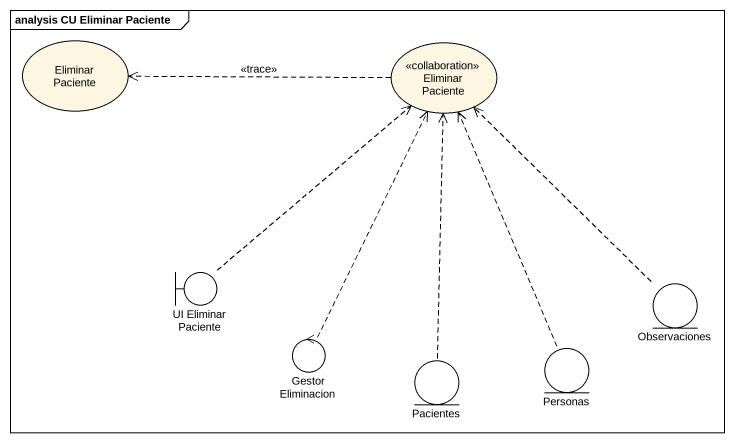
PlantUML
@startuml
mainframe analysis CU Eliminar Paciente
usecase "Eliminar Paciente" as Eliminar_Paciente
usecase "Eliminar Paciente" as Eliminar_Paciente_2 <<collaboration>>
boundary "UI Eliminar Paciente" as UI_Eliminar_Paciente
entity Observaciones
control "Gestor Eliminacion" as Gestor_Eliminacion
entity Pacientes
entity Personas
Eliminar_Paciente_2 .left.> Eliminar_Paciente : <<trace>>
UI_Eliminar_Paciente .up.> Eliminar_Paciente_2
Observaciones .up.> Eliminar_Paciente_2
Gestor_Eliminacion .up.> Eliminar_Paciente_2
Pacientes .up.> Eliminar_Paciente_2
Personas .up.> Eliminar_Paciente_2
@enduml
